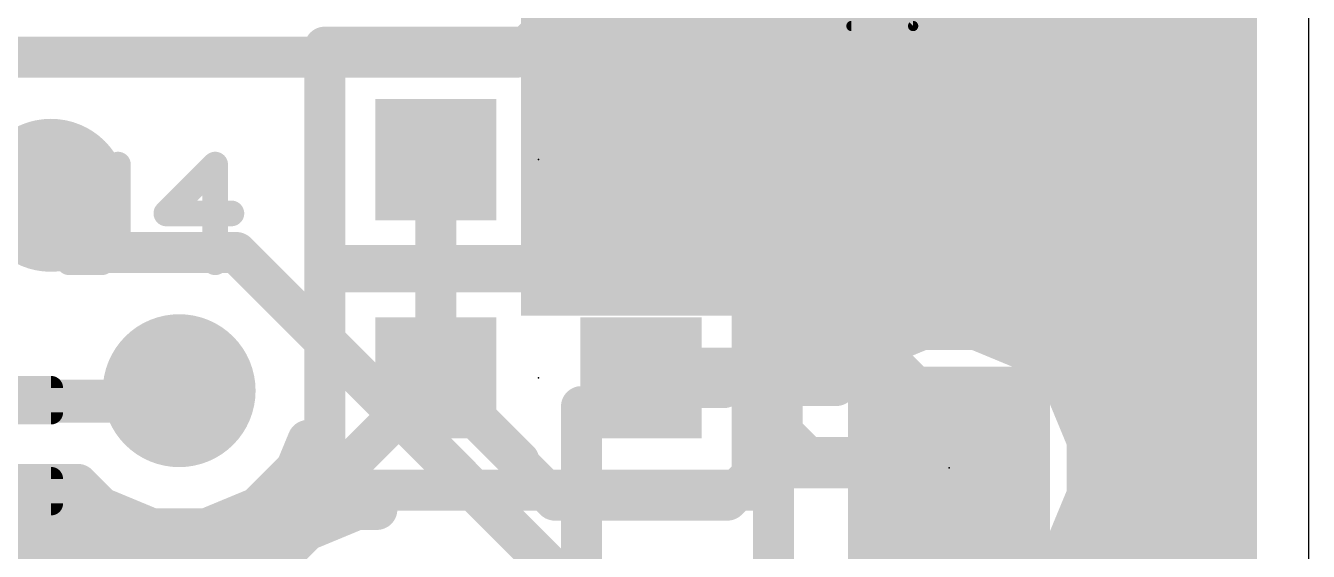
# Model space of a CAD drawing. Extents: x 2.9 to 30.2, y 6.6 to 27.7.
# Drawn here: x 23.88 to 30.23, y 13.43 to 16.03 of the extents above; entities that cross this region are included whole.
import ezdxf

# ---------------------------------------------------------------- set-up
doc = ezdxf.new("R2010")
doc.units = 0
for name, color, linetype in [('1', 22, 'CONTINUOUS'), ('16', 175, 'CONTINUOUS'), ('18', 82, 'CONTINUOUS'), ('20', 7, 'CONTINUOUS'), ('21', 2, 'CONTINUOUS'), ('22', 6, 'CONTINUOUS'), ('23', 7, 'CONTINUOUS'), ('24', 7, 'CONTINUOUS'), ('25', 253, 'CONTINUOUS')]:
    doc.layers.add(name, color=color, linetype=linetype)

# ---------------------------------------------------------------- blocks, each defined once
blk = doc.blocks.new('RECT')
blk.add_solid([(-0.5, -0.5), (0.5, -0.5), (-0.5, 0.5), (0.5, 0.5)])
blk = doc.blocks.new('RECT131200X38400R50')
at = {"const_width": 0.06}
blk.add_lwpolyline([(0.38, -0.06), (0.38, 0.06, 0.4142), (0.35, 0.09), (-0.35, 0.09, 0.4142), (-0.38, 0.06), (-0.38, -0.06, 0.4142), (-0.35, -0.09), (0.35, -0.09, 0.4142)], format="xyb", close=True, dxfattribs=at)
blk.add_solid([(-0.365, -0.075), (0.365, -0.075), (-0.365, 0.075), (0.365, 0.075)])
blk = doc.blocks.new('ROUNDV')
at = {"const_width": 0.5}
blk.add_lwpolyline([(0, -0.25, 1), (0, 0.25, 1), (0, -0.25)], format="xyb", dxfattribs=at)

msp = doc.modelspace()

# ---------------------------------------------------------------- linework, layer by layer
at = {"layer": '1', "const_width": 0.2032}
for points in [[(29.8704, 18.0674), (29.8704, 11.9135)], [(28.158, 16.0061), (27.9659, 16.1982)], [(28.1113, 16.0528), (29.8704, 16.0528)], [(28.262, 15.7551), (28.158, 16.0061)], [(28.2228, 15.8496), (29.8704, 15.8496)], [(28.262, 15.4833), (28.262, 15.7551)], [(28.262, 15.6464), (29.8704, 15.6464)], [(27.3268, 15.367), (27.579, 15.6192)], [(28.158, 15.2323), (28.262, 15.4833)], [(28.2454, 15.4432), (29.8704, 15.4432)], [(25.908, 14.2875), (25.908, 15.367)], [(26.924, 15.367), (27.3268, 15.367)], [(27.9659, 15.0402), (28.158, 15.2323)], [(28.1612, 15.24), (29.8704, 15.24)], [(23.6398, 14.827), (24.003, 15.1902)], [(27.7149, 14.9362), (27.9659, 15.0402)], [(27.9577, 15.0368), (29.8704, 15.0368)], [(27.4512, 14.8632), (27.5242, 14.9362)], [(27.5242, 14.9362), (27.7149, 14.9362)], [(27.5085, 14.8058), (27.4512, 14.8632)], [(27.4808, 14.8336), (29.8704, 14.8336)], [(27.5554, 14.7248), (27.5085, 14.8058)], [(27.5796, 14.6343), (27.5554, 14.7248)], [(27.5796, 14.3359), (27.5796, 14.6343)], [(27.5796, 14.6304), (29.8704, 14.6304)], [(28.3121, 14.526), (28.0611, 14.422)], [(28.5839, 14.526), (28.3121, 14.526)], [(28.8349, 14.422), (28.5839, 14.526)], [(27.5796, 14.4272), (28.0736, 14.4272)], [(28.0611, 14.422), (27.8885, 14.2494)], [(28.8224, 14.4272), (29.8704, 14.4272)], [(29.027, 14.2299), (28.8349, 14.422)], [(26.9724, 14.2391), (26.9724, 14.3359)], [(26.9724, 14.3359), (27.5796, 14.3359)], [(25.1615, 13.541), (25.908, 14.2875)], [(25.908, 14.2875), (26.3192, 13.8763)], [(27.3422, 14.2494), (27.3319, 14.2391)], [(27.8885, 14.2494), (27.3422, 14.2494)], [(24.591, 14.177), (24.638, 14.224)], [(27.3319, 14.2391), (26.9724, 14.2391)], [(29.131, 13.9789), (29.027, 14.2299)], [(29.0295, 14.224), (29.8704, 14.224)], [(23.6535, 14.177), (24.591, 14.177)], [(29.1136, 14.0208), (29.8704, 14.0208)], [(29.131, 13.7071), (29.131, 13.9789)], [(26.3192, 13.8763), (26.3192, 13.8613)], [(26.3192, 13.8613), (26.4977, 13.6827)], [(27.3503, 13.6827), (27.5106, 13.843)], [(27.5106, 13.843), (28.448, 13.843)], [(29.131, 13.8176), (29.8704, 13.8176)], [(26.4977, 13.6827), (27.3503, 13.6827)], [(29.027, 13.4561), (29.131, 13.7071)], [(29.0926, 13.6144), (29.8704, 13.6144)], [(24.3683, 13.0659), (24.3683, 13.541)], [(24.3683, 13.541), (25.1615, 13.541)], [(28.8827, 13.3118), (29.027, 13.4561)], [(28.9821, 13.4112), (29.8704, 13.4112)]]:
    msp.add_lwpolyline(points, dxfattribs=at)
at = {"layer": '1', "const_width": 0.1016}
for points in [[(28.1113, 16.1036, 1), (28.1113, 16.002)], [(29.8704, 16.002, 1), (29.8704, 16.1036)], [(28.2049, 16.0255, 1), (28.1111, 15.9866)], [(28.1221, 15.9702, 1), (28.1939, 16.042)], [(28.2228, 15.9004, 1), (28.2228, 15.7988)], [(29.8704, 15.7988, 1), (29.8704, 15.9004)], [(28.3128, 15.7551, 1), (28.2112, 15.7551)], [(28.2151, 15.7356, 1), (28.3089, 15.7745)], [(28.262, 15.6972, 1), (28.262, 15.5956)], [(29.8704, 15.5956, 1), (29.8704, 15.6972)], [(27.6149, 15.5833, 1), (27.5431, 15.6551)], [(28.3089, 15.4639, 1), (28.2151, 15.5028)], [(28.2454, 15.494, 1), (28.2454, 15.3924)], [(28.2112, 15.4833, 1), (28.3128, 15.4833)], [(29.8704, 15.3924, 1), (29.8704, 15.494)], [(25.9588, 15.367, 1), (25.8572, 15.367)], [(26.924, 15.4178, 1), (26.924, 15.3162)], [(27.2909, 15.4029, 1), (27.3627, 15.3311)], [(27.3268, 15.3162, 1), (27.3268, 15.4178)], [(28.1111, 15.2517, 1), (28.2049, 15.2129)], [(28.1612, 15.2908, 1), (28.1612, 15.1892)], [(28.1939, 15.1964, 1), (28.1221, 15.2682)], [(29.8704, 15.1892, 1), (29.8704, 15.2908)], [(24.0389, 15.1543, 1), (23.9671, 15.2261)], [(27.9577, 15.0876, 1), (27.9577, 14.986)], [(27.93, 15.0761, 1), (28.0018, 15.0043)], [(27.9853, 14.9932, 1), (27.9464, 15.0871)], [(29.8704, 14.986, 1), (29.8704, 15.0876)], [(27.5242, 14.987, 1), (27.5242, 14.8854)], [(27.5602, 14.9003, 1), (27.4883, 14.9721)], [(27.6954, 14.9831, 1), (27.7343, 14.8893)], [(27.7149, 14.8854, 1), (27.7149, 14.987)], [(27.4871, 14.8991, 1), (27.4153, 14.8272)], [(27.4153, 14.8991, 1), (27.4871, 14.8272)], [(27.4808, 14.8844, 1), (27.4808, 14.7828)], [(29.8704, 14.7828, 1), (29.8704, 14.8844)], [(27.5525, 14.8312, 1), (27.4646, 14.7804)], [(27.4726, 14.7699, 1), (27.5445, 14.8418)], [(27.6044, 14.7379, 1), (27.5063, 14.7116)], [(27.5114, 14.6994, 1), (27.5994, 14.7502)], [(27.6304, 14.6343, 1), (27.5288, 14.6343)], [(27.5796, 14.6812, 1), (27.5796, 14.5796)], [(29.8704, 14.5796, 1), (29.8704, 14.6812)], [(27.5305, 14.6212, 1), (27.6287, 14.6475)], [(28.3121, 14.5768, 1), (28.3121, 14.4752)], [(28.3316, 14.4791, 1), (28.2927, 14.5729)], [(28.6033, 14.5729, 1), (28.5644, 14.4791)], [(28.5839, 14.4752, 1), (28.5839, 14.5768)], [(27.5796, 14.478, 1), (27.5796, 14.3764)], [(28.0417, 14.4689, 1), (28.0805, 14.3751)], [(28.097, 14.3861, 1), (28.0252, 14.4579)], [(28.0736, 14.3764, 1), (28.0736, 14.478)], [(28.8224, 14.478, 1), (28.8224, 14.3764)], [(28.8708, 14.4579, 1), (28.799, 14.3861)], [(28.8154, 14.3751, 1), (28.8543, 14.4689)], [(29.8704, 14.3764, 1), (29.8704, 14.478)], [(27.0232, 14.3359, 1), (26.9216, 14.3359)], [(26.9724, 14.3867, 1), (26.9724, 14.2851)], [(27.5796, 14.2851, 1), (27.5796, 14.3867)], [(25.9439, 14.3234, 1), (25.8721, 14.2516)], [(25.9439, 14.2516, 1), (25.8721, 14.3234)], [(27.3422, 14.3002, 1), (27.3422, 14.1986)], [(27.3781, 14.2135, 1), (27.3063, 14.2853)], [(27.5288, 14.3359, 1), (27.6304, 14.3359)], [(27.8885, 14.1986, 1), (27.8885, 14.3002)], [(24.6739, 14.1881, 1), (24.6021, 14.2599)], [(25.8572, 14.2875, 1), (25.9588, 14.2875)], [(26.9724, 14.2899, 1), (26.9724, 14.1883)], [(26.9216, 14.2391, 1), (27.0232, 14.2391)], [(27.296, 14.275, 1), (27.3678, 14.2032)], [(27.3319, 14.1883, 1), (27.3319, 14.2899)], [(27.8526, 14.2853, 1), (27.9244, 14.2135)], [(29.0739, 14.2493, 1), (28.9801, 14.2104)], [(29.0295, 14.2748, 1), (29.0295, 14.1732)], [(28.9911, 14.194, 1), (29.0629, 14.2658)], [(29.8704, 14.1732, 1), (29.8704, 14.2748)], [(24.5551, 14.2129, 1), (24.6269, 14.1411)], [(24.591, 14.1262, 1), (24.591, 14.2278)], [(29.1136, 14.0716, 1), (29.1136, 13.97)], [(29.8704, 13.97, 1), (29.8704, 14.0716)], [(29.1818, 13.9789, 1), (29.0802, 13.9789)], [(29.0841, 13.9594, 1), (29.1779, 13.9983)], [(26.37, 13.8763, 1), (26.2684, 13.8763)], [(26.3551, 13.8972, 1), (26.2833, 13.8253)], [(26.2684, 13.8613, 1), (26.37, 13.8613)], [(26.2833, 13.8404, 1), (26.3551, 13.9122)], [(27.5106, 13.8938, 1), (27.5106, 13.7922)], [(27.5465, 13.8071, 1), (27.4746, 13.8789)], [(28.448, 13.7922, 1), (28.448, 13.8938)], [(29.131, 13.8684, 1), (29.131, 13.7668)], [(29.8704, 13.7668, 1), (29.8704, 13.8684)], [(26.4977, 13.7335, 1), (26.4977, 13.6319)], [(27.3503, 13.6319, 1), (27.3503, 13.7335)], [(29.1779, 13.6877, 1), (29.0841, 13.7266)], [(26.4618, 13.6468, 1), (26.5337, 13.7186)], [(27.3143, 13.7186, 1), (27.3862, 13.6468)], [(29.0926, 13.6652, 1), (29.0926, 13.5636)], [(29.0802, 13.7071, 1), (29.1818, 13.7071)], [(29.8704, 13.5636, 1), (29.8704, 13.6652)], [(24.4191, 13.541, 1), (24.3175, 13.541)], [(24.3683, 13.5918, 1), (24.3683, 13.4902)], [(25.1256, 13.5769, 1), (25.1974, 13.5051)], [(25.1615, 13.4902, 1), (25.1615, 13.5918)], [(28.9801, 13.4755, 1), (29.0739, 13.4367)], [(29.0629, 13.4202, 1), (28.9911, 13.492)], [(28.9821, 13.462, 1), (28.9821, 13.3604)], [(29.8704, 13.3604, 1), (29.8704, 13.462)]]:
    msp.add_lwpolyline(points, format="xyb", dxfattribs=at)
at = {"layer": '16', "const_width": 0.2032}
for points in [[(29.1338, 14.5883), (29.1338, 19.558)], [(29.8704, 19.558), (29.8704, 11.9135)], [(27.579, 17.145), (27.579, 15.6192)], [(27.315, 16.881), (26.3072, 15.8732)], [(28.575, 15.621), (27.315, 16.881)], [(29.1338, 16.0528), (29.8704, 16.0528)], [(22.098, 15.8732), (26.3072, 15.8732)], [(29.1338, 15.8496), (29.8704, 15.8496)], [(29.1338, 15.6464), (29.8704, 15.6464)], [(27.579, 15.6192), (27.579, 13.053)], [(29.1338, 15.4432), (29.8704, 15.4432)], [(29.1338, 15.24), (29.8704, 15.24)], [(24.2862, 14.907), (24.003, 15.1902)], [(29.1338, 15.0368), (29.8704, 15.0368)], [(24.9209, 14.907), (24.2862, 14.907)], [(26.797, 13.0309), (24.9209, 14.907)], [(29.1338, 14.8336), (29.8704, 14.8336)], [(29.1338, 14.6304), (29.8704, 14.6304)], [(29.2528, 14.4693), (29.1338, 14.5883)], [(29.2528, 13.2167), (29.2528, 14.4693)], [(29.2528, 14.4272), (29.8704, 14.4272)], [(24.5808, 14.1668), (24.638, 14.224)], [(29.2528, 14.224), (29.8704, 14.224)], [(18.9928, 14.1668), (24.5808, 14.1668)], [(29.2528, 14.0208), (29.8704, 14.0208)], [(25.217, 13.8371), (25.2753, 13.9779)], [(25.2753, 13.9779), (25.6162, 13.637)], [(25.0249, 13.645), (25.217, 13.8371)], [(25.1975, 13.8176), (25.4356, 13.8176)], [(29.2528, 13.8176), (29.8704, 13.8176)], [(18.8244, 13.7604), (24.1357, 13.7604)], [(24.1357, 13.7604), (24.2511, 13.645)], [(18.5448, 13.6144), (24.3249, 13.6144)], [(24.2511, 13.645), (24.5021, 13.541)], [(24.7739, 13.541), (25.0249, 13.645)], [(24.9511, 13.6144), (25.4636, 13.6144)], [(25.5181, 13.637), (25.2671, 13.533)], [(25.6162, 13.637), (25.5181, 13.637)], [(29.2528, 13.6144), (29.8704, 13.6144)], [(24.5021, 13.541), (24.7739, 13.541)], [(25.2671, 13.533), (25.075, 13.3409)], [(18.5448, 13.4112), (25.1453, 13.4112)], [(29.2528, 13.4112), (29.8704, 13.4112)], [(25.075, 13.3409), (24.971, 13.0899)]]:
    msp.add_lwpolyline(points, dxfattribs=at)
at = {"layer": '16', "const_width": 0.1016}
for points in [[(29.1338, 16.1036, 1), (29.1338, 16.002)], [(29.8704, 16.002, 1), (29.8704, 16.1036)], [(26.2713, 15.9091, 1), (26.3431, 15.8373)], [(26.3072, 15.8224, 1), (26.3072, 15.924)], [(29.1338, 15.9004, 1), (29.1338, 15.7988)], [(29.8704, 15.7988, 1), (29.8704, 15.9004)], [(29.1338, 15.6972, 1), (29.1338, 15.5956)], [(29.8704, 15.5956, 1), (29.8704, 15.6972)], [(27.6298, 15.6192, 1), (27.5282, 15.6192)], [(28.5391, 15.5851, 1), (28.6109, 15.6569)], [(27.5282, 15.6192, 1), (27.6298, 15.6192)], [(29.1338, 15.494, 1), (29.1338, 15.3924)], [(29.8704, 15.3924, 1), (29.8704, 15.494)], [(29.1338, 15.2908, 1), (29.1338, 15.1892)], [(29.8704, 15.1892, 1), (29.8704, 15.2908)], [(24.0389, 15.2261, 1), (23.9671, 15.1543)], [(29.1338, 15.0876, 1), (29.1338, 14.986)], [(29.8704, 14.986, 1), (29.8704, 15.0876)], [(24.2862, 14.9578, 1), (24.2862, 14.8562)], [(24.2503, 14.8711, 1), (24.3221, 14.9429)], [(24.9568, 14.9429, 1), (24.885, 14.8711)], [(24.9209, 14.8562, 1), (24.9209, 14.9578)], [(29.1338, 14.8844, 1), (29.1338, 14.7828)], [(29.8704, 14.7828, 1), (29.8704, 14.8844)], [(29.1338, 14.6812, 1), (29.1338, 14.5796)], [(29.8704, 14.5796, 1), (29.8704, 14.6812)], [(29.1697, 14.6242, 1), (29.0979, 14.5523)], [(29.083, 14.5883, 1), (29.1846, 14.5883)], [(29.3036, 14.4693, 1), (29.202, 14.4693)], [(29.2169, 14.4333, 1), (29.2887, 14.5052)], [(29.2528, 14.478, 1), (29.2528, 14.3764)], [(29.8704, 14.3764, 1), (29.8704, 14.478)], [(24.6739, 14.1881, 1), (24.6021, 14.2599)], [(29.2528, 14.2748, 1), (29.2528, 14.1732)], [(29.8704, 14.1732, 1), (29.8704, 14.2748)], [(24.5448, 14.2027, 1), (24.6167, 14.1308)], [(24.5808, 14.116, 1), (24.5808, 14.2176)], [(29.2528, 14.0716, 1), (29.2528, 13.97)], [(29.8704, 13.97, 1), (29.8704, 14.0716)], [(25.3112, 14.0138, 1), (25.2394, 13.9419)], [(25.3222, 13.9584, 1), (25.2284, 13.9973)], [(25.1975, 13.8684, 1), (25.1975, 13.7668)], [(25.1701, 13.8565, 1), (25.2639, 13.8177)], [(25.2529, 13.8012, 1), (25.1811, 13.873)], [(25.4356, 13.7668, 1), (25.4356, 13.8684)], [(29.2528, 13.8684, 1), (29.2528, 13.7668)], [(29.8704, 13.7668, 1), (29.8704, 13.8684)], [(24.1716, 13.7963, 1), (24.0998, 13.7244)], [(24.1357, 13.7096, 1), (24.1357, 13.8112)], [(24.2705, 13.6919, 1), (24.2317, 13.598)], [(24.2152, 13.6091, 1), (24.287, 13.6809)], [(24.3249, 13.5636, 1), (24.3249, 13.6652)], [(24.9511, 13.6652, 1), (24.9511, 13.5636)], [(24.989, 13.6809, 1), (25.0608, 13.6091)], [(25.0443, 13.598, 1), (25.0054, 13.6919)], [(25.4636, 13.5636, 1), (25.4636, 13.6652)], [(25.5181, 13.6878, 1), (25.5181, 13.5862)], [(25.5376, 13.5901, 1), (25.4987, 13.6839)], [(25.5803, 13.6011, 1), (25.6521, 13.6729)], [(25.6162, 13.5862, 1), (25.6162, 13.6878)], [(29.2528, 13.6652, 1), (29.2528, 13.5636)], [(29.8704, 13.5636, 1), (29.8704, 13.6652)], [(24.5021, 13.5918, 1), (24.5021, 13.4902)], [(24.4827, 13.4941, 1), (24.5216, 13.5879)], [(24.7544, 13.5879, 1), (24.7933, 13.4941)], [(24.7739, 13.4902, 1), (24.7739, 13.5918)], [(25.2477, 13.5799, 1), (25.2865, 13.4861)], [(25.303, 13.4971, 1), (25.2312, 13.5689)], [(25.1453, 13.3604, 1), (25.1453, 13.462)], [(29.2528, 13.462, 1), (29.2528, 13.3604)], [(29.8704, 13.3604, 1), (29.8704, 13.462)], [(25.1219, 13.3214, 1), (25.028, 13.3603)]]:
    msp.add_lwpolyline(points, format="xyb", dxfattribs=at)
at = {"layer": '20'}
msp.add_line((30.226, 26.162), (30.226, 8.128), dxfattribs=at)
at = {"layer": '21'}
for points, const_width in [([(28.2701, 16.0274), (28.4226, 16.1799)], 0.0508), ([(25.3587, 15.9227), (27.4733, 15.9227)], 0.2032), ([(25.3587, 14.8113), (25.3587, 15.9227)], 0.2032), ([(27.4733, 15.9227), (27.4733, 14.8114)], 0.2032), ([(27.965, 16.0274), (28.2701, 16.0274)], 0.0508), ([(25.3587, 14.8432), (27.4733, 14.8432)], 0.2032), ([(25.3587, 13.7318), (25.3587, 14.8432)], 0.2032), ([(27.4733, 14.8432), (27.4733, 13.7319)], 0.2032), ([(27.4733, 14.8114), (25.3587, 14.8113)], 0.2032), ([(27.4733, 13.7319), (25.3587, 13.7318)], 0.2032)]:
    msp.add_lwpolyline(points, dxfattribs=dict(at, const_width=const_width))
for points, const_width in [([(25.3587, 15.9735, 1), (25.3587, 15.8719)], 0.1016), ([(25.4095, 15.9227, 1), (25.3079, 15.9227)], 0.1016), ([(27.5241, 15.9227, 1), (27.4225, 15.9227)], 0.1016), ([(27.4733, 15.8719, 1), (27.4733, 15.9735)], 0.1016), ([(27.965, 16.0401, 1), (27.965, 16.0147)], 0.0254), ([(28.2611, 16.0364, 1), (28.2791, 16.0184)], 0.0254), ([(28.2701, 16.0147, 1), (28.2701, 16.0401)], 0.0254), ([(25.3587, 14.894, 1), (25.3587, 14.7924)], 0.1016), ([(25.4095, 14.8432, 1), (25.3079, 14.8432)], 0.1016), ([(27.5241, 14.8432, 1), (27.4225, 14.8432)], 0.1016), ([(27.4733, 14.7924, 1), (27.4733, 14.894)], 0.1016), ([(25.3587, 14.8621, 1), (25.3587, 14.7605)], 0.1016), ([(25.3079, 14.8113, 1), (25.4095, 14.8113)], 0.1016), ([(27.4225, 14.8114, 1), (27.5241, 14.8114)], 0.1016), ([(27.4733, 14.7606, 1), (27.4733, 14.8622)], 0.1016), ([(25.3587, 13.7826, 1), (25.3587, 13.681)], 0.1016), ([(25.3079, 13.7318, 1), (25.4095, 13.7318)], 0.1016), ([(27.4225, 13.7319, 1), (27.5241, 13.7319)], 0.1016), ([(27.4733, 13.6811, 1), (27.4733, 13.7827)], 0.1016)]:
    msp.add_lwpolyline(points, format="xyb", dxfattribs=dict(at, const_width=const_width))
at = {"layer": '22', "const_width": 0.2032}
msp.add_lwpolyline([(26.629, 11.445), (26.629, 14.145)], dxfattribs=at)
at = {"layer": '22', "const_width": 0.1016}
msp.add_lwpolyline([(26.6798, 14.145, 1), (26.5782, 14.145)], format="xyb", dxfattribs=at)
at = {"layer": '23'}
for p in [(26.416, 15.367), (26.416, 14.2875)]:
    msp.add_point(p, dxfattribs=at)
at = {"layer": '24'}
msp.add_point((28.448, 13.843), dxfattribs=at)
at = {"layer": '25'}
for points, const_width in [([(27.7575, 15.8567), (27.6473, 15.7465)], 0.1524), ([(27.8677, 15.8567), (27.7575, 15.8567)], 0.1524), ([(28.3083, 15.416), (27.8677, 15.8567)], 0.1524), ([(28.3083, 15.8567), (28.3083, 15.416)], 0.1524), ([(27.6473, 15.7465), (27.6473, 15.5262)], 0.1524), ([(27.6473, 15.5262), (27.7575, 15.416)], 0.1524), ([(24.0132, 15.342), (24.0132, 14.9395)], 0.127), ([(24.3352, 14.9395), (24.3352, 15.342)], 0.127), ([(24.816, 15.342), (24.5745, 15.1005)], 0.127), ([(24.816, 14.859), (24.816, 15.342)], 0.127), ([(27.7575, 15.1083), (27.6473, 14.9981)], 0.1524), ([(27.8677, 15.1083), (27.7575, 15.1083)], 0.1524), ([(28.3083, 14.6676), (27.8677, 15.1083)], 0.1524), ([(28.3083, 15.1083), (28.3083, 14.6676)], 0.1524), ([(24.5745, 15.1005), (24.8965, 15.1005)], 0.127), ([(27.6473, 14.9981), (27.6473, 14.7778)], 0.1524), ([(24.0132, 14.9395), (24.0937, 14.859)], 0.127), ([(24.2547, 14.859), (24.3352, 14.9395)], 0.127), ([(24.0937, 14.859), (24.2547, 14.859)], 0.127), ([(27.6473, 14.7778), (27.7575, 14.6676)], 0.1524), ([(27.7575, 14.3598), (27.6473, 14.2497)], 0.1524), ([(28.3083, 14.2497), (28.1981, 14.3598)], 0.1524), ([(27.6473, 14.2497), (27.6473, 14.0294)], 0.1524), ([(28.3083, 14.0294), (28.3083, 14.2497)], 0.1524), ([(27.6473, 14.0294), (27.7575, 13.9192)], 0.1524), ([(28.1981, 13.9192), (28.3083, 14.0294)], 0.1524), ([(27.7575, 13.9192), (28.1981, 13.9192)], 0.1524)]:
    msp.add_lwpolyline(points, dxfattribs=dict(at, const_width=const_width))
for points, const_width in [([(27.7575, 15.8948, 1), (27.7575, 15.8186)], 0.0762), ([(27.8946, 15.8836, 1), (27.8407, 15.8297)], 0.0762), ([(27.8677, 15.8186, 1), (27.8677, 15.8948)], 0.0762), ([(28.3464, 15.8567, 1), (28.2702, 15.8567)], 0.0762), ([(27.7844, 15.8297, 1), (27.7306, 15.8836)], 0.0762), ([(27.6854, 15.7465, 1), (27.6092, 15.7465)], 0.0762), ([(27.6204, 15.7735, 1), (27.6743, 15.7196)], 0.0762), ([(27.6743, 15.5531, 1), (27.6204, 15.4992)], 0.0762), ([(27.6092, 15.5262, 1), (27.6854, 15.5262)], 0.0762), ([(27.7306, 15.3891, 1), (27.7844, 15.443)], 0.0762), ([(28.2702, 15.416, 1), (28.3464, 15.416)], 0.0762), ([(28.2814, 15.3891, 1), (28.3352, 15.443)], 0.0762), ([(24.0449, 15.342, 1), (23.9814, 15.342)], 0.0635), ([(24.3669, 15.342, 1), (24.3034, 15.342)], 0.0635), ([(24.8478, 15.342, 1), (24.7843, 15.342)], 0.0635), ([(24.8385, 15.3196, 1), (24.7936, 15.3645)], 0.0635), ([(27.7575, 15.1464, 1), (27.7575, 15.0702)], 0.0762), ([(27.7844, 15.0813, 1), (27.7306, 15.1352)], 0.0762), ([(27.8946, 15.1352, 1), (27.8407, 15.0813)], 0.0762), ([(27.8677, 15.0702, 1), (27.8677, 15.1464)], 0.0762), ([(28.3464, 15.1083, 1), (28.2702, 15.1083)], 0.0762), ([(24.5745, 15.1323, 1), (24.5745, 15.0688)], 0.0635), ([(24.552, 15.123, 1), (24.597, 15.0781)], 0.0635), ([(24.8965, 15.0688, 1), (24.8965, 15.1323)], 0.0635), ([(27.6854, 14.9981, 1), (27.6092, 14.9981)], 0.0762), ([(27.6204, 15.025, 1), (27.6743, 14.9712)], 0.0762), ([(24.0356, 14.962, 1), (23.9907, 14.917)], 0.0635), ([(24.3576, 14.917, 1), (24.3127, 14.962)], 0.0635), ([(23.9814, 14.9395, 1), (24.0449, 14.9395)], 0.0635), ([(24.0937, 14.8908, 1), (24.0937, 14.8272)], 0.0635), ([(24.2547, 14.8272, 1), (24.2547, 14.8908)], 0.0635), ([(24.3034, 14.9395, 1), (24.3669, 14.9395)], 0.0635), ([(24.0712, 14.8365, 1), (24.1161, 14.8815)], 0.0635), ([(24.2322, 14.8815, 1), (24.2771, 14.8365)], 0.0635), ([(24.7843, 14.859, 1), (24.8478, 14.859)], 0.0635), ([(27.6743, 14.8047, 1), (27.6204, 14.7508)], 0.0762), ([(27.6092, 14.7778, 1), (27.6854, 14.7778)], 0.0762), ([(27.7306, 14.6407, 1), (27.7844, 14.6946)], 0.0762), ([(28.2814, 14.6407, 1), (28.3352, 14.6946)], 0.0762), ([(28.2702, 14.6676, 1), (28.3464, 14.6676)], 0.0762), ([(27.7844, 14.3329, 1), (27.7306, 14.3868)], 0.0762), ([(28.2251, 14.3868, 1), (28.1712, 14.3329)], 0.0762), ([(27.6854, 14.2497, 1), (27.6092, 14.2497)], 0.0762), ([(27.6204, 14.2766, 1), (27.6743, 14.2227)], 0.0762), ([(28.3464, 14.2497, 1), (28.2702, 14.2497)], 0.0762), ([(28.2814, 14.2227, 1), (28.3352, 14.2766)], 0.0762), ([(27.6743, 14.0563, 1), (27.6204, 14.0024)], 0.0762), ([(28.3352, 14.0024, 1), (28.2814, 14.0563)], 0.0762), ([(27.6092, 14.0294, 1), (27.6854, 14.0294)], 0.0762), ([(28.2702, 14.0294, 1), (28.3464, 14.0294)], 0.0762), ([(27.7575, 13.9573, 1), (27.7575, 13.8811)], 0.0762), ([(27.7306, 13.8923, 1), (27.7844, 13.9461)], 0.0762), ([(28.1712, 13.9461, 1), (28.2251, 13.8923)], 0.0762), ([(28.1981, 13.8811, 1), (28.1981, 13.9573)], 0.0762)]:
    msp.add_lwpolyline(points, format="xyb", dxfattribs=dict(at, const_width=const_width))

# ---------------------------------------------------------------- block references
at = {"layer": '1', "xscale": 0.6, "yscale": 0.6}
for p in [(25.908, 15.367), (26.924, 15.367), (25.908, 14.2875), (26.924, 14.2875)]:
    msp.add_blockref('RECT', p, dxfattribs=at)
at = {"layer": '1', "rotation": 180}
for p in [(23.6535, 14.177), (23.6535, 13.727)]:
    msp.add_blockref('RECT131200X38400R50', p, dxfattribs=at)
at = {"layer": '16', "xscale": 2.5, "yscale": 5.1, "rotation": 180}
msp.add_blockref('RECT', (27.579, 17.145), dxfattribs=at)
at = {"layer": '16'}
msp.add_blockref('RECT', (28.448, 13.843), dxfattribs=at)
at = {"layer": '18', "xscale": 0.7564, "yscale": 0.7564}
for p in [(27.579, 15.6192), (27.579, 15.6192), (24.003, 15.1902), (24.003, 15.1902), (24.638, 14.224), (24.638, 14.224), (28.448, 13.843), (28.448, 13.843)]:
    msp.add_blockref('ROUNDV', p, dxfattribs=at)

doc.saveas('drawing.dxf')
